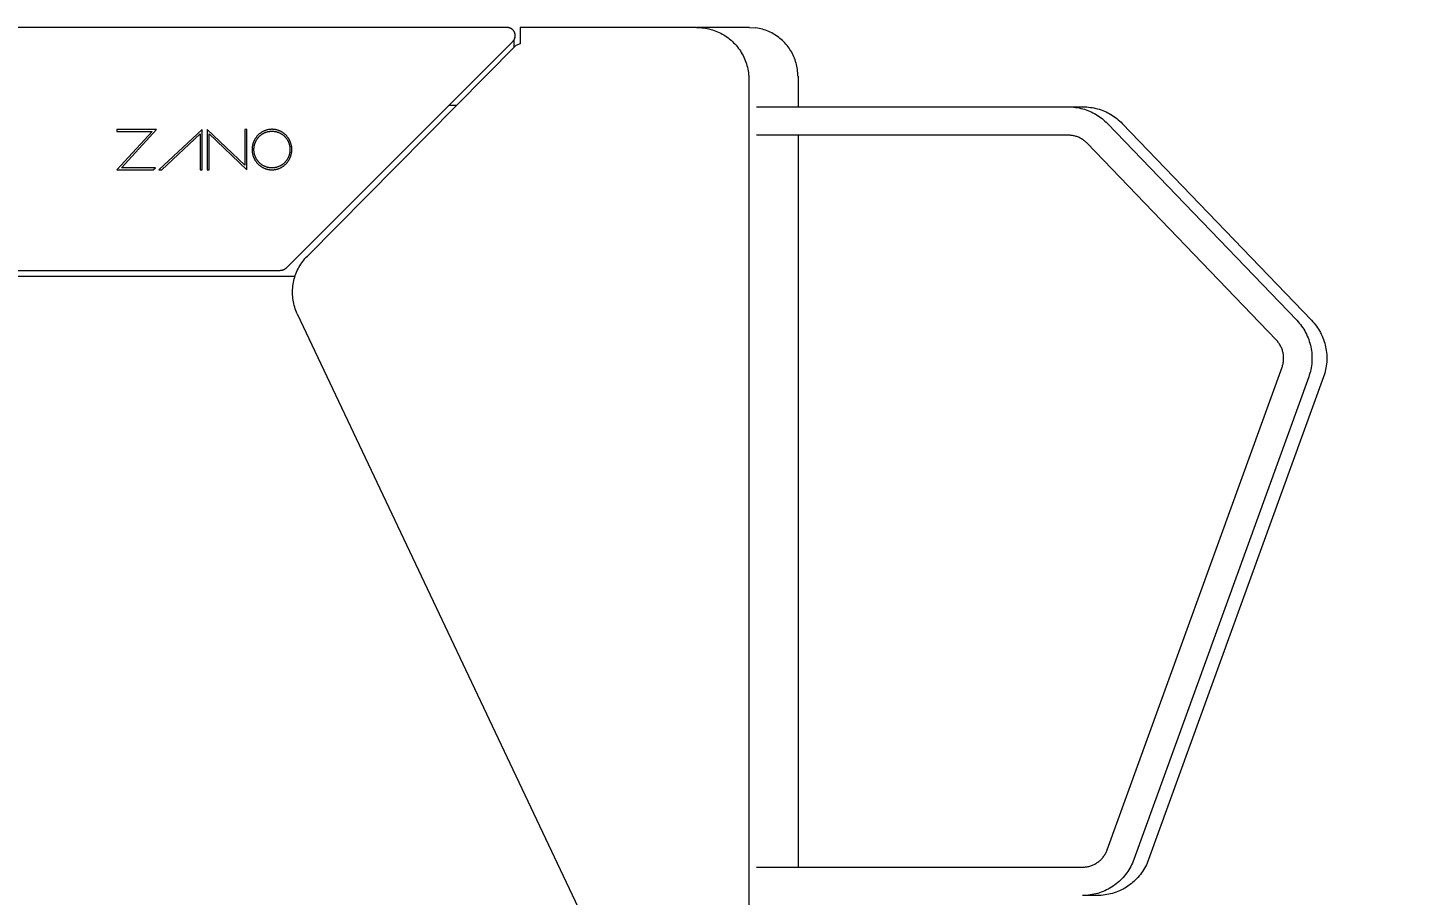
# Model space of a CAD drawing. Header units: inches. Extents: x -10 to 196, y -3 to 133.
# Drawn here: x 99.52 to 126.25, y 99.67 to 116.54 of the extents above; entities that cross this region are included whole.
import ezdxf

# ---------------------------------------------------------------- set-up
doc = ezdxf.new("R2010")
doc.units = ezdxf.units.IN
doc.layers.add('ZANO_R', color=7, linetype='Continuous', lineweight=0)
doc.layers.add('ZANO_W', color=1, linetype='Continuous', lineweight=0)
doc.styles.get("Standard").update_dxf_attribs({"font": 'arial.ttf'})
doc.dimstyles.new('amerykanie', dxfattribs={"dimtxt": 50, "dimasz": 50, "dimexe": 0.5, "dimexo": 0.5, "dimgap": 1, "dimtad": 1, "dimdec": 0, "dimzin": 0, "dimlunit": 5, "dimtxsty": 'Standard', "dimcen": 0.09, "dimclrd": 1, "dimclre": 1, "dimclrt": 1, "dimazin": 0, "dimtfac": 1, "dimtdec": 0, "dimtmove": 0, "dimatfit": 3, "dimfxl": 1, "dimtzin": 0, "dimarcsym": 1})

# ---------------------------------------------------------------- blocks, each defined once
blk = doc.blocks.new('*D379')
at = {"layer": 'ZANO_W', "color": 1, "lineweight": -2}
blk.add_arc((154.989, 98.826), 6.591, 93.012, 171.298, dxfattribs=at)
at = {"layer": 'ZANO_W', "color": 1}
for points in [[(154.639, 105.241), (154.646, 105.574), (155.642, 105.384)], [(148.308, 99.836), (148.64, 99.811), (148.398, 98.826)]]:
    blk.add_solid(points, dxfattribs=at)
at = {"layer": 'ZANO_W', "color": 1, "insert": (149.666, 104.705), "char_height": 1.625, "attachment_point": 5, "rotation": 42.155}
blk.add_mtext("95%%d41'", dxfattribs=at)

msp = doc.modelspace()

# ---------------------------------------------------------------- linework, layer by layer
at = {"layer": 'ZANO_R'}
for p, q in [((108.84669, 116.54368), (10.78244, 116.54368)), ((108.85206, 116.54359), (108.84669, 116.54368)), ((108.85743, 116.54331), (108.85206, 116.54359)), ((108.86279, 116.54285), (108.85743, 116.54331)), ((108.86813, 116.54221), (108.86279, 116.54285)), ((108.87345, 116.54139), (108.86813, 116.54221)), ((108.87873, 116.54039), (108.87345, 116.54139)), ((108.88397, 116.5392), (108.87873, 116.54039)), ((108.88918, 116.53784), (108.88397, 116.5392)), ((108.89433, 116.5363), (108.88918, 116.53784)), ((108.89943, 116.53459), (108.89433, 116.5363)), ((108.90293, 116.53347), (108.89781, 116.5353)), ((108.90446, 116.5327), (108.89943, 116.53459)), ((108.90798, 116.53145), (108.90293, 116.53347)), ((108.90943, 116.53064), (108.90446, 116.5327)), ((108.91296, 116.52927), (108.90798, 116.53145)), ((108.91433, 116.52841), (108.90943, 116.53064)), ((108.91786, 116.52691), (108.91296, 116.52927)), ((108.91914, 116.52602), (108.91433, 116.52841)), ((108.92267, 116.52438), (108.91786, 116.52691)), ((108.92387, 116.52347), (108.91914, 116.52602)), ((108.9274, 116.52169), (108.92267, 116.52438)), ((108.92852, 116.52075), (108.92387, 116.52347)), ((108.93203, 116.51884), (108.9274, 116.52169)), ((108.93306, 116.51788), (108.92852, 116.52075)), ((108.93656, 116.51583), (108.93203, 116.51884)), ((108.93751, 116.51485), (108.93306, 116.51788)), ((108.94098, 116.51266), (108.93656, 116.51583)), ((108.94185, 116.51168), (108.93751, 116.51485)), ((108.94529, 116.50935), (108.94098, 116.51266)), ((108.94608, 116.50836), (108.94185, 116.51168)), ((108.94949, 116.50589), (108.94529, 116.50935)), ((108.95019, 116.50489), (108.94608, 116.50836)), ((108.95356, 116.50228), (108.94949, 116.50589)), ((108.95418, 116.50129), (108.95019, 116.50489)), ((108.9575, 116.49854), (108.95356, 116.50228)), ((108.95805, 116.49755), (108.95418, 116.50129)), ((108.96132, 116.49466), (108.9575, 116.49854)), ((108.96179, 116.49368), (108.95805, 116.49755)), ((108.96499, 116.49065), (108.96132, 116.49466)), ((108.96539, 116.48969), (108.96179, 116.49368)), ((108.96853, 116.48652), (108.96499, 116.49065)), ((108.96885, 116.48558), (108.96539, 116.48969)), ((108.97192, 116.48227), (108.96853, 116.48652)), ((108.97217, 116.48135), (108.96885, 116.48558)), ((108.96885, 116.2868), (108.97217, 116.29103)), ((108.97517, 116.4779), (108.97192, 116.48227)), ((108.97535, 116.47701), (108.97217, 116.48135)), ((108.97217, 116.29103), (108.97535, 116.29537)), ((108.97826, 116.47343), (108.97517, 116.4779)), ((108.97838, 116.47257), (108.97535, 116.47701)), ((108.97535, 116.29537), (108.97838, 116.29981)), ((108.98119, 116.46885), (108.97826, 116.47343)), ((108.98125, 116.46802), (108.97838, 116.47257)), ((108.97838, 116.29981), (108.98125, 116.30436)), ((108.98396, 116.46417), (108.98119, 116.46885)), ((108.98396, 116.46338), (108.98125, 116.46802)), ((108.98125, 116.30436), (108.98396, 116.309)), ((108.98151, 116.30405), (108.98425, 116.30871)), ((108.98151, 116.16153), (108.98151, 116.30479)), ((108.98657, 116.4594), (108.98396, 116.46417)), ((108.98652, 116.45865), (108.98396, 116.46338)), ((108.98396, 116.309), (108.98652, 116.31373)), ((108.98425, 116.30871), (108.98682, 116.31345)), ((108.98891, 116.45383), (108.98652, 116.45865)), ((108.98652, 116.31373), (108.98891, 116.31855)), ((108.98902, 116.45454), (108.98657, 116.4594)), ((108.98682, 116.31345), (108.98923, 116.31828)), ((108.99114, 116.44893), (108.98891, 116.45383)), ((108.98891, 116.31855), (108.99114, 116.32345)), ((108.99129, 116.4496), (108.98902, 116.45454)), ((108.98923, 116.31828), (108.99148, 116.3232)), ((108.9932, 116.44397), (108.99114, 116.44893)), ((108.99114, 116.32345), (108.9932, 116.32841)), ((108.9934, 116.44459), (108.99129, 116.4496)), ((108.99148, 116.3232), (108.99355, 116.32818)), ((108.99508, 116.43893), (108.9932, 116.44397)), ((108.9932, 116.32841), (108.99508, 116.33345)), ((108.99533, 116.4395), (108.9934, 116.44459)), ((108.99355, 116.32818), (108.99546, 116.33324)), ((108.9968, 116.43383), (108.99508, 116.43893)), ((108.99508, 116.33345), (108.9968, 116.33855)), ((108.99708, 116.43435), (108.99533, 116.4395)), ((108.99546, 116.33324), (108.99718, 116.33835)), ((108.99834, 116.42868), (108.9968, 116.43383)), ((108.9968, 116.33855), (108.99834, 116.3437)), ((108.99865, 116.42915), (108.99708, 116.43435)), ((108.99718, 116.33835), (108.99874, 116.34353)), ((108.9997, 116.42348), (108.99834, 116.42868)), ((108.99834, 116.3437), (108.9997, 116.3489)), ((109.00005, 116.42389), (108.99865, 116.42915)), ((108.99874, 116.34353), (109.00011, 116.34875)), ((109.00088, 116.41823), (108.9997, 116.42348)), ((108.9997, 116.3489), (109.00088, 116.35415)), ((109.00126, 116.41859), (109.00005, 116.42389)), ((109.00011, 116.34875), (109.0013, 116.35401)), ((109.00189, 116.41295), (109.00088, 116.41823)), ((109.00088, 116.35415), (109.00189, 116.35943)), ((109.00228, 116.41325), (109.00126, 116.41859)), ((109.0013, 116.35401), (109.00232, 116.35932)), ((109.00271, 116.40763), (109.00189, 116.41295)), ((109.00189, 116.35943), (109.00271, 116.36475)), ((109.00312, 116.40788), (109.00228, 116.41325)), ((109.00232, 116.35932), (109.00315, 116.36466)), ((109.00335, 116.4023), (109.00271, 116.40763)), ((109.00271, 116.36475), (109.00335, 116.37008)), ((109.00378, 116.40248), (109.00312, 116.40788)), ((109.00315, 116.36466), (109.00379, 116.37002)), ((109.00381, 116.39694), (109.00335, 116.4023)), ((109.00335, 116.37008), (109.00381, 116.37544)), ((109.00425, 116.39706), (109.00378, 116.40248)), ((109.00379, 116.37002), (109.00425, 116.3754)), ((109.00408, 116.39157), (109.00381, 116.39694)), ((109.00381, 116.37544), (109.00408, 116.38081)), ((109.00418, 116.38619), (109.00408, 116.39157)), ((109.00408, 116.38081), (109.00418, 116.38619)), ((109.00453, 116.39163), (109.00425, 116.39706)), ((109.00425, 116.3754), (109.00453, 116.38079)), ((109.00463, 116.38619), (109.00453, 116.39163)), ((109.00453, 116.38079), (109.00463, 116.38619)), ((109.09963, 116.54368), (109.09963, 116.2287)), ((112.44325, 116.54368), (109.09963, 116.54368)), ((112.53069, 116.54368), (112.44325, 116.54368)), ((112.53069, 116.54368), (112.56541, 116.54336)), ((113.55738, 116.54368), (112.5428, 116.54368)), ((112.56541, 116.54336), (112.60009, 116.54184)), ((112.60009, 116.54184), (112.6347, 116.53912)), ((112.6347, 116.53912), (112.66919, 116.53521)), ((112.66919, 116.53521), (112.70354, 116.53012)), ((112.70354, 116.53012), (112.73768, 116.52385)), ((112.73768, 116.52385), (112.77159, 116.5164)), ((112.77159, 116.5164), (112.80522, 116.50779)), ((112.80522, 116.50779), (112.83853, 116.49802)), ((112.83853, 116.49802), (112.87149, 116.48711)), ((112.87149, 116.48711), (112.90405, 116.47507)), ((112.90405, 116.47507), (112.93618, 116.46192)), ((112.93618, 116.46192), (112.96784, 116.44766)), ((112.96784, 116.44766), (112.99898, 116.43232)), ((112.99898, 116.43232), (113.02958, 116.41592)), ((113.02958, 116.41592), (113.05959, 116.39848)), ((113.05959, 116.39848), (113.08899, 116.38)), ((113.08899, 116.38), (113.11773, 116.36053)), ((113.11773, 116.36053), (113.14578, 116.34008)), ((113.14578, 116.34008), (113.17311, 116.31867)), ((113.17311, 116.31867), (113.19969, 116.29633)), ((113.19969, 116.29633), (113.22548, 116.27309)), ((113.55738, 116.54368), (113.68422, 116.53508)), ((113.71611, 116.53014), (113.68422, 116.53508)), ((113.74781, 116.52411), (113.71611, 116.53014)), ((113.77929, 116.517), (113.74781, 116.52411)), ((113.8105, 116.50882), (113.77929, 116.517)), ((113.84142, 116.49958), (113.8105, 116.50882)), ((113.87201, 116.48929), (113.84142, 116.49958)), ((113.90222, 116.47796), (113.87201, 116.48929)), ((113.93203, 116.46561), (113.90222, 116.47796)), ((113.9614, 116.45224), (113.93203, 116.46561)), ((113.9903, 116.43789), (113.9614, 116.45224)), ((114.01869, 116.42255), (113.9903, 116.43789)), ((114.04654, 116.40625), (114.01869, 116.42255)), ((114.07382, 116.38901), (114.04654, 116.40625)), ((114.1005, 116.37085), (114.07382, 116.38901)), ((114.12653, 116.35179), (114.1005, 116.37085)), ((114.15191, 116.33186), (114.12653, 116.35179)), ((114.17658, 116.31106), (114.15191, 116.33186)), ((114.20054, 116.28944), (114.17658, 116.31106)), ((108.95805, 116.27483), (104.54834, 111.86512)), ((109.01422, 116.19458), (104.96324, 112.10205)), ((108.95805, 116.27483), (108.96179, 116.27869)), ((108.96179, 116.27869), (108.96539, 116.28269)), ((108.96539, 116.28269), (108.96885, 116.2868)), ((109.09963, 116.2287), (109.01422, 116.19458)), ((113.22548, 116.27309), (113.25045, 116.24897)), ((113.25045, 116.24897), (113.27458, 116.22401)), ((113.27458, 116.22401), (113.29783, 116.19823)), ((113.29783, 116.19823), (113.32018, 116.17167)), ((113.32018, 116.17167), (113.3416, 116.14435)), ((113.3416, 116.14435), (113.36206, 116.1163)), ((113.36206, 116.1163), (113.38155, 116.08757)), ((113.38155, 116.08757), (113.40003, 116.05818)), ((113.40003, 116.05818), (113.41749, 116.02818)), ((113.41749, 116.02818), (113.43391, 115.99759)), ((114.22374, 116.26701), (114.20054, 116.28944)), ((114.24616, 116.24381), (114.22374, 116.26701)), ((114.26778, 116.21985), (114.24616, 116.24381)), ((114.28856, 116.19516), (114.26778, 116.21985)), ((114.30849, 116.16979), (114.28856, 116.19516)), ((114.32754, 116.14374), (114.30849, 116.16979)), ((114.3457, 116.11706), (114.32754, 116.14374)), ((114.36293, 116.08978), (114.3457, 116.11706)), ((114.37922, 116.06192), (114.36293, 116.08978)), ((114.39455, 116.03353), (114.37922, 116.06192)), ((114.4089, 116.00463), (114.39455, 116.03353)), ((113.43391, 115.99759), (113.44926, 115.96645)), ((113.44926, 115.96645), (113.46353, 115.9348)), ((113.46353, 115.9348), (113.4767, 115.90268)), ((113.4767, 115.90268), (113.48875, 115.87012)), ((113.48875, 115.87012), (113.49967, 115.83717)), ((113.49967, 115.83717), (113.50945, 115.80386)), ((113.50945, 115.80386), (113.51808, 115.77023)), ((113.51808, 115.77023), (113.52554, 115.73633)), ((114.42225, 115.97525), (114.4089, 116.00463)), ((114.4346, 115.94544), (114.42225, 115.97525)), ((114.44592, 115.91522), (114.4346, 115.94544)), ((114.4562, 115.88463), (114.44592, 115.91522)), ((114.46543, 115.85371), (114.4562, 115.88463)), ((114.4736, 115.82249), (114.46543, 115.85371)), ((114.4807, 115.79102), (114.4736, 115.82249)), ((114.48672, 115.75931), (114.4807, 115.79102)), ((114.49166, 115.72742), (114.48672, 115.75931)), ((113.52554, 115.73633), (113.53183, 115.70218)), ((113.53183, 115.70218), (113.53694, 115.66785)), ((113.53694, 115.66785), (113.54086, 115.63335)), ((113.54086, 115.63335), (113.54359, 115.59874)), ((113.54359, 115.59874), (113.54359, 98.82611)), ((114.4955, 115.69539), (114.49166, 115.72742)), ((114.49825, 115.66323), (114.4955, 115.69539)), ((114.4999, 115.63101), (114.49825, 115.66323)), ((114.50044, 115.59874), (114.4999, 115.63101)), ((114.50404, 115.59874), (114.50044, 115.59874)), ((114.50404, 115.59874), (114.50404, 115.00163)), ((107.85933, 115.02784), (107.71106, 115.02784)), ((113.69476, 115.00163), (119.75648, 115.00163)), ((119.75648, 115.00163), (119.79197, 115.00103)), ((119.76929, 115.00166), (120.04473, 115.00166)), ((119.79197, 115.00103), (119.82743, 114.99924)), ((119.82743, 114.99924), (119.8628, 114.99625)), ((119.8628, 114.99625), (119.89806, 114.99209)), ((119.89806, 114.99209), (119.93316, 114.98674)), ((119.93316, 114.98674), (119.96805, 114.98022)), ((119.96805, 114.98022), (120.00271, 114.97253)), ((120.00271, 114.97253), (120.03709, 114.96369)), ((120.03709, 114.96369), (120.07116, 114.9537)), ((120.04473, 115.00166), (120.08022, 115.00105)), ((120.07116, 114.9537), (120.10487, 114.94257)), ((120.08022, 115.00105), (120.11568, 114.99926)), ((120.11568, 114.99926), (120.15105, 114.99628)), ((120.15105, 114.99628), (120.18631, 114.99211)), ((120.18631, 114.99211), (120.2214, 114.98677)), ((120.2214, 114.98677), (120.2563, 114.98025)), ((120.2563, 114.98025), (120.29096, 114.97256)), ((120.29096, 114.97256), (120.32534, 114.96372)), ((120.32534, 114.96372), (120.35941, 114.95372)), ((120.35941, 114.95372), (120.39312, 114.9426)), ((120.10487, 114.94257), (120.13819, 114.93032)), ((120.13819, 114.93032), (120.17108, 114.91696)), ((120.17108, 114.91696), (120.2035, 114.9025)), ((120.2035, 114.9025), (120.23542, 114.88696)), ((120.23542, 114.88696), (120.2668, 114.87036)), ((120.2668, 114.87036), (120.29761, 114.85272)), ((120.29761, 114.85272), (120.32781, 114.83406)), ((120.32781, 114.83406), (120.35736, 114.81439)), ((120.35736, 114.81439), (120.38624, 114.79374)), ((120.38624, 114.79374), (120.41441, 114.77214)), ((120.39312, 114.9426), (120.42644, 114.93034)), ((120.41441, 114.77214), (120.44184, 114.74961)), ((120.42644, 114.93034), (120.45932, 114.91698)), ((120.44184, 114.74961), (120.4685, 114.72616)), ((120.45932, 114.91698), (120.49175, 114.90252)), ((120.4685, 114.72616), (120.49436, 114.70184)), ((120.49175, 114.90252), (120.52367, 114.88699)), ((120.49436, 114.70184), (120.51939, 114.67666)), ((120.52367, 114.88699), (120.55505, 114.87039)), ((120.55505, 114.87039), (120.58586, 114.85275)), ((120.58586, 114.85275), (120.61605, 114.83408)), ((120.61605, 114.83408), (120.64561, 114.81441)), ((120.64561, 114.81441), (120.67449, 114.79377)), ((120.67449, 114.79377), (120.70266, 114.77217)), ((120.70266, 114.77217), (120.73009, 114.74963)), ((120.73009, 114.74963), (120.75675, 114.72619)), ((120.75675, 114.72619), (120.78261, 114.70186)), ((120.78261, 114.70186), (120.80764, 114.67669)), ((101.26065, 114.56368), (101.26065, 114.52535)), ((102.03193, 114.56368), (101.26065, 114.56368)), ((101.9447, 114.52535), (101.26065, 113.7786)), ((101.26065, 114.52535), (101.9447, 114.52535)), ((101.3474, 113.81678), (102.03193, 114.56368)), ((102.91762, 114.56368), (102.07592, 113.77841)), ((102.1316, 113.77841), (102.88025, 114.4778)), ((102.88025, 114.4778), (102.88025, 113.77841)), ((102.91762, 113.77841), (102.91762, 114.56368)), ((103.0145, 114.56349), (103.01405, 113.77847)), ((103.74821, 113.86645), (103.0145, 114.56349)), ((103.05181, 113.77847), (103.05225, 114.47526)), ((103.05225, 114.47526), (103.78558, 113.77847)), ((103.78558, 114.56486), (103.74821, 114.56349)), ((103.74821, 114.56349), (103.74821, 113.86645)), ((103.78558, 113.77847), (103.78558, 114.56486)), ((103.97668, 114.42174), (103.97086, 114.41438)), ((103.98267, 114.42895), (103.97668, 114.42174)), ((103.98882, 114.43601), (103.98267, 114.42895)), ((103.99514, 114.44292), (103.98882, 114.43601)), ((104.00161, 114.44967), (103.99514, 114.44292)), ((104.00825, 114.45626), (104.00161, 114.44967)), ((104.01503, 114.46269), (104.00825, 114.45626)), ((104.02196, 114.46896), (104.01503, 114.46269)), ((104.02104, 114.41778), (104.02691, 114.42391)), ((104.02905, 114.47505), (104.02196, 114.46896)), ((104.02691, 114.42391), (104.03293, 114.42989)), ((104.03627, 114.48098), (104.02905, 114.47505)), ((104.03293, 114.42989), (104.03909, 114.43573)), ((104.04364, 114.48673), (104.03627, 114.48098)), ((104.03909, 114.43573), (104.04538, 114.44141)), ((104.05114, 114.4923), (104.04364, 114.48673)), ((104.04538, 114.44141), (104.0518, 114.44694)), ((104.05878, 114.49769), (104.05114, 114.4923)), ((104.0518, 114.44694), (104.05836, 114.45232)), ((104.05836, 114.45232), (104.06505, 114.45754)), ((104.06656, 114.5029), (104.05878, 114.49769)), ((104.06505, 114.45754), (104.07186, 114.4626)), ((104.07446, 114.50792), (104.06656, 114.5029)), ((104.07186, 114.4626), (104.07879, 114.46749)), ((104.08248, 114.51275), (104.07446, 114.50792)), ((104.07879, 114.46749), (104.08584, 114.47222)), ((104.09063, 114.51739), (104.08248, 114.51275)), ((104.08584, 114.47222), (104.09301, 114.47678)), ((104.0989, 114.52183), (104.09063, 114.51739)), ((104.09301, 114.47678), (104.10029, 114.48116)), ((104.10729, 114.52608), (104.0989, 114.52183)), ((104.10029, 114.48116), (104.10769, 114.48537)), ((104.11579, 114.53012), (104.10729, 114.52608)), ((104.10769, 114.48537), (104.11519, 114.4894)), ((104.11519, 114.4894), (104.1228, 114.49325)), ((104.1244, 114.53395), (104.11579, 114.53012)), ((104.1228, 114.49325), (104.13051, 114.49692)), ((104.13312, 114.53758), (104.1244, 114.53395)), ((104.13051, 114.49692), (104.13833, 114.5004)), ((104.14194, 114.541), (104.13312, 114.53758)), ((104.13833, 114.5004), (104.14624, 114.50369)), ((104.15087, 114.5442), (104.14194, 114.541)), ((104.14624, 114.50369), (104.15424, 114.50679)), ((104.15989, 114.54718), (104.15087, 114.5442)), ((104.15424, 114.50679), (104.16234, 114.5097)), ((104.16901, 114.54994), (104.15989, 114.54718)), ((104.16234, 114.5097), (104.17053, 114.51241)), ((104.17822, 114.55248), (104.16901, 114.54994)), ((104.17053, 114.51241), (104.17881, 114.51491)), ((104.18752, 114.55479), (104.17822, 114.55248)), ((104.17881, 114.51491), (104.18716, 114.51722)), ((104.18716, 114.51722), (104.1956, 114.51931)), ((104.19691, 114.55687), (104.18752, 114.55479)), ((104.1956, 114.51931), (104.20412, 114.5212)), ((104.20638, 114.55872), (104.19691, 114.55687)), ((104.20412, 114.5212), (104.21272, 114.52288)), ((104.21593, 114.56033), (104.20638, 114.55872)), ((104.21272, 114.52288), (104.22138, 114.52434)), ((104.22556, 114.5617), (104.21593, 114.56033)), ((104.22138, 114.52434), (104.23012, 114.52559)), ((104.23527, 114.56283), (104.22556, 114.5617)), ((104.23012, 114.52559), (104.23893, 114.52661)), ((104.24504, 114.56371), (104.23527, 114.56283)), ((104.23893, 114.52661), (104.2478, 114.52741)), ((104.25489, 114.56435), (104.24504, 114.56371)), ((104.2478, 114.52741), (104.25673, 114.52799)), ((104.26479, 114.56473), (104.25489, 114.56435)), ((104.25673, 114.52799), (104.26572, 114.52834)), ((104.27477, 114.56486), (104.26479, 114.56473)), ((104.26572, 114.52834), (104.27477, 114.52845)), ((104.28473, 114.56473), (104.27477, 114.56486)), ((104.27477, 114.52845), (104.28381, 114.52834)), ((104.28381, 114.52834), (104.29281, 114.52799)), ((104.29464, 114.56435), (104.28473, 114.56473)), ((104.29281, 114.52799), (104.30174, 114.52741)), ((104.30448, 114.56371), (104.29464, 114.56435)), ((104.30174, 114.52741), (104.31061, 114.52661)), ((104.31425, 114.56283), (104.30448, 114.56371)), ((104.31061, 114.52661), (104.31941, 114.52559)), ((104.32395, 114.5617), (104.31425, 114.56283)), ((104.31941, 114.52559), (104.32815, 114.52434)), ((104.33358, 114.56033), (104.32395, 114.5617)), ((104.32815, 114.52434), (104.33682, 114.52288)), ((104.34313, 114.55872), (104.33358, 114.56033)), ((104.33682, 114.52288), (104.34542, 114.5212)), ((104.3526, 114.55687), (104.34313, 114.55872)), ((104.34542, 114.5212), (104.35394, 114.51931)), ((104.36199, 114.55479), (104.3526, 114.55687)), ((104.35394, 114.51931), (104.36238, 114.51722)), ((104.37129, 114.55248), (104.36199, 114.55479)), ((104.36238, 114.51722), (104.37074, 114.51491)), ((104.37074, 114.51491), (104.37901, 114.51241)), ((104.3805, 114.54994), (104.37129, 114.55248)), ((104.37901, 114.51241), (104.3872, 114.5097)), ((104.38962, 114.54718), (104.3805, 114.54994)), ((104.3872, 114.5097), (104.3953, 114.50679)), ((104.39864, 114.5442), (104.38962, 114.54718)), ((104.3953, 114.50679), (104.4033, 114.50369)), ((104.40757, 114.541), (104.39864, 114.5442)), ((104.4033, 114.50369), (104.41122, 114.5004)), ((104.41639, 114.53758), (104.40757, 114.541)), ((104.41122, 114.5004), (104.41903, 114.49692)), ((104.42511, 114.53395), (104.41639, 114.53758)), ((104.41903, 114.49692), (104.42674, 114.49325)), ((104.43372, 114.53012), (104.42511, 114.53395)), ((104.42674, 114.49325), (104.43435, 114.4894)), ((104.44222, 114.52608), (104.43372, 114.53012)), ((104.43435, 114.4894), (104.44186, 114.48537)), ((104.44186, 114.48537), (104.44925, 114.48116)), ((104.4506, 114.52183), (104.44222, 114.52608)), ((104.44925, 114.48116), (104.45653, 114.47678)), ((104.45887, 114.51739), (104.4506, 114.52183)), ((104.45653, 114.47678), (104.4637, 114.47222)), ((104.46702, 114.51275), (104.45887, 114.51739)), ((104.4637, 114.47222), (104.47075, 114.46749)), ((104.47505, 114.50792), (104.46702, 114.51275)), ((104.47075, 114.46749), (104.47769, 114.4626)), ((104.48295, 114.5029), (104.47505, 114.50792)), ((104.47769, 114.4626), (104.4845, 114.45754)), ((104.49072, 114.49769), (104.48295, 114.5029)), ((104.4845, 114.45754), (104.49118, 114.45232)), ((104.49836, 114.4923), (104.49072, 114.49769)), ((104.49118, 114.45232), (104.49774, 114.44694)), ((104.49774, 114.44694), (104.50416, 114.44141)), ((104.50587, 114.48673), (104.49836, 114.4923)), ((104.50416, 114.44141), (104.51045, 114.43573)), ((104.51323, 114.48098), (104.50587, 114.48673)), ((104.51045, 114.43573), (104.51661, 114.42989)), ((104.52046, 114.47505), (104.51323, 114.48098)), ((104.51661, 114.42989), (104.52263, 114.42391)), ((104.52754, 114.46896), (104.52046, 114.47505)), ((104.52263, 114.42391), (104.5285, 114.41778)), ((104.53448, 114.46269), (104.52754, 114.46896)), ((104.54126, 114.45626), (104.53448, 114.46269)), ((104.54789, 114.44967), (104.54126, 114.45626)), ((104.55437, 114.44292), (104.54789, 114.44967)), ((104.56069, 114.43601), (104.55437, 114.44292)), ((104.56684, 114.42895), (104.56069, 114.43601)), ((104.57283, 114.42174), (104.56684, 114.42895)), ((104.57865, 114.41438), (104.57283, 114.42174)), ((119.75648, 114.45042), (113.69476, 114.45042)), ((114.50404, 114.45042), (114.50404, 100.22396)), ((119.7735, 114.45013), (119.75648, 114.45042)), ((119.79049, 114.44926), (119.7735, 114.45013)), ((119.80745, 114.44783), (119.79049, 114.44926)), ((119.82435, 114.44583), (119.80745, 114.44783)), ((119.84117, 114.44326), (119.82435, 114.44583)), ((119.8579, 114.44013), (119.84117, 114.44326)), ((119.87452, 114.43644), (119.8579, 114.44013)), ((119.891, 114.43219), (119.87452, 114.43644)), ((119.90733, 114.4274), (119.891, 114.43219)), ((119.92348, 114.42206), (119.90733, 114.4274)), ((119.93946, 114.41618), (119.92348, 114.42206)), ((120.51939, 114.67666), (124.19804, 110.85281)), ((120.80764, 114.67669), (124.48629, 110.85283)), ((103.8886, 114.18172), (103.88848, 114.17157)), ((103.88848, 114.17157), (103.8886, 114.16142)), ((103.88898, 114.19181), (103.8886, 114.18172)), ((103.8886, 114.16142), (103.88898, 114.15133)), ((103.8896, 114.20183), (103.88898, 114.19181)), ((103.88898, 114.15133), (103.8896, 114.1413)), ((103.89047, 114.21178), (103.8896, 114.20183)), ((103.89158, 114.22166), (103.89047, 114.21178)), ((103.89293, 114.23147), (103.89158, 114.22166)), ((103.89451, 114.24119), (103.89293, 114.23147)), ((103.89633, 114.25083), (103.89451, 114.24119)), ((103.89837, 114.26039), (103.89633, 114.25083)), ((103.90064, 114.26986), (103.89837, 114.26039)), ((103.90313, 114.27924), (103.90064, 114.26986)), ((103.90584, 114.28852), (103.90313, 114.27924)), ((103.90877, 114.29771), (103.90584, 114.28852)), ((103.91192, 114.3068), (103.90877, 114.29771)), ((103.91527, 114.31578), (103.91192, 114.3068)), ((103.91883, 114.32466), (103.91527, 114.31578)), ((103.9226, 114.33342), (103.91883, 114.32466)), ((103.92657, 114.34208), (103.9226, 114.33342)), ((103.92426, 114.17157), (103.92437, 114.18078)), ((103.92437, 114.16236), (103.92426, 114.17157)), ((103.92437, 114.18078), (103.92471, 114.18993)), ((103.92471, 114.1532), (103.92437, 114.16236)), ((103.92471, 114.18993), (103.92528, 114.19903)), ((103.92528, 114.1441), (103.92471, 114.1532)), ((103.92528, 114.19903), (103.92607, 114.20805)), ((103.92607, 114.20805), (103.92707, 114.21702)), ((103.93074, 114.35062), (103.92657, 114.34208)), ((103.92707, 114.21702), (103.9283, 114.22591)), ((103.9283, 114.22591), (103.92973, 114.23473)), ((103.92973, 114.23473), (103.93138, 114.24348)), ((103.9351, 114.35904), (103.93074, 114.35062)), ((103.93138, 114.24348), (103.93323, 114.25216)), ((103.93323, 114.25216), (103.93529, 114.26075)), ((103.93965, 114.36733), (103.9351, 114.35904)), ((103.93529, 114.26075), (103.93755, 114.26926)), ((103.93755, 114.26926), (103.94001, 114.27768)), ((103.9444, 114.37551), (103.93965, 114.36733)), ((103.94001, 114.27768), (103.94267, 114.28602)), ((103.94267, 114.28602), (103.94552, 114.29426)), ((103.94933, 114.38355), (103.9444, 114.37551)), ((103.94552, 114.29426), (103.94857, 114.30241)), ((103.94857, 114.30241), (103.9518, 114.31047)), ((103.95445, 114.39146), (103.94933, 114.38355)), ((103.9518, 114.31047), (103.95522, 114.31842)), ((103.95974, 114.39924), (103.95445, 114.39146)), ((103.95522, 114.31842), (103.95882, 114.32627)), ((103.95882, 114.32627), (103.9626, 114.33402)), ((103.96522, 114.40688), (103.95974, 114.39924)), ((103.9626, 114.33402), (103.96656, 114.34166)), ((103.97086, 114.41438), (103.96522, 114.40688)), ((103.96656, 114.34166), (103.97069, 114.34919)), ((103.97069, 114.34919), (103.975, 114.35661)), ((103.975, 114.35661), (103.97947, 114.36391)), ((103.97947, 114.36391), (103.98412, 114.37109)), ((103.98412, 114.37109), (103.98892, 114.37815)), ((103.98892, 114.37815), (103.99389, 114.38508)), ((103.99389, 114.38508), (103.99901, 114.39189)), ((103.99901, 114.39189), (104.00429, 114.39856)), ((104.00429, 114.39856), (104.00973, 114.40511)), ((104.00973, 114.40511), (104.01531, 114.41151)), ((104.01531, 114.41151), (104.02104, 114.41778)), ((104.5285, 114.41778), (104.53423, 114.41151)), ((104.53423, 114.41151), (104.53981, 114.40511)), ((104.53981, 114.40511), (104.54525, 114.39856)), ((104.54525, 114.39856), (104.55053, 114.39189)), ((104.55053, 114.39189), (104.55565, 114.38508)), ((104.55565, 114.38508), (104.56062, 114.37815)), ((104.56062, 114.37815), (104.56542, 114.37109)), ((104.56542, 114.37109), (104.57006, 114.36391)), ((104.57006, 114.36391), (104.57454, 114.35661)), ((104.57454, 114.35661), (104.57884, 114.34919)), ((104.5843, 114.40688), (104.57865, 114.41438)), ((104.57884, 114.34919), (104.58298, 114.34166)), ((104.58298, 114.34166), (104.58693, 114.33402)), ((104.58977, 114.39924), (104.5843, 114.40688)), ((104.58693, 114.33402), (104.59072, 114.32627)), ((104.59507, 114.39146), (104.58977, 114.39924)), ((104.59072, 114.32627), (104.59432, 114.31842)), ((104.59432, 114.31842), (104.59773, 114.31047)), ((104.60018, 114.38355), (104.59507, 114.39146)), ((104.59773, 114.31047), (104.60097, 114.30241)), ((104.60512, 114.37551), (104.60018, 114.38355)), ((104.60097, 114.30241), (104.60401, 114.29426)), ((104.60401, 114.29426), (104.60686, 114.28602)), ((104.60986, 114.36733), (104.60512, 114.37551)), ((104.60686, 114.28602), (104.60952, 114.27768)), ((104.60952, 114.27768), (104.61198, 114.26926)), ((104.61442, 114.35904), (104.60986, 114.36733)), ((104.61198, 114.26926), (104.61424, 114.26075)), ((104.61424, 114.26075), (104.6163, 114.25216)), ((104.61878, 114.35062), (104.61442, 114.35904)), ((104.6163, 114.25216), (104.61815, 114.24348)), ((104.61815, 114.24348), (104.6198, 114.23473)), ((104.62295, 114.34208), (104.61878, 114.35062)), ((104.6198, 114.23473), (104.62124, 114.22591)), ((104.62124, 114.22591), (104.62246, 114.21702)), ((104.62246, 114.21702), (104.62346, 114.20805)), ((104.62692, 114.33342), (104.62295, 114.34208)), ((104.62346, 114.20805), (104.62425, 114.19903)), ((104.62425, 114.19903), (104.62482, 114.18993)), ((104.62482, 114.1532), (104.62425, 114.1441)), ((104.62482, 114.18993), (104.62516, 114.18078)), ((104.62516, 114.16236), (104.62482, 114.1532)), ((104.62516, 114.18078), (104.62527, 114.17157)), ((104.62527, 114.17157), (104.62516, 114.16236)), ((104.63069, 114.32466), (104.62692, 114.33342)), ((104.63425, 114.31578), (104.63069, 114.32466)), ((104.63761, 114.3068), (104.63425, 114.31578)), ((104.64075, 114.29771), (104.63761, 114.3068)), ((104.64368, 114.28852), (104.64075, 114.29771)), ((104.64639, 114.27924), (104.64368, 114.28852)), ((104.64889, 114.26986), (104.64639, 114.27924)), ((104.65116, 114.26039), (104.64889, 114.26986)), ((104.6532, 114.25083), (104.65116, 114.26039)), ((104.65502, 114.24119), (104.6532, 114.25083)), ((104.6566, 114.23147), (104.65502, 114.24119)), ((104.65795, 114.22166), (104.6566, 114.23147)), ((104.65906, 114.21178), (104.65795, 114.22166)), ((104.65993, 114.20183), (104.65906, 114.21178)), ((104.66055, 114.19181), (104.65993, 114.20183)), ((104.65993, 114.1413), (104.66055, 114.15133)), ((104.66093, 114.18172), (104.66055, 114.19181)), ((104.66055, 114.15133), (104.66093, 114.16142)), ((104.66105, 114.17157), (104.66093, 114.18172)), ((104.66093, 114.16142), (104.66105, 114.17157)), ((119.95522, 114.40977), (119.93946, 114.41618)), ((119.97076, 114.40283), (119.95522, 114.40977)), ((119.98606, 114.39538), (119.97076, 114.40283)), ((120.0011, 114.38741), (119.98606, 114.39538)), ((120.01587, 114.37895), (120.0011, 114.38741)), ((120.03034, 114.37), (120.01587, 114.37895)), ((120.0445, 114.36057), (120.03034, 114.37)), ((120.05834, 114.35066), (120.0445, 114.36057)), ((120.07185, 114.3403), (120.05834, 114.35066)), ((120.08499, 114.32949), (120.07185, 114.3403)), ((120.09777, 114.31825), (120.08499, 114.32949)), ((120.11016, 114.30659), (120.09777, 114.31825)), ((120.12215, 114.29451), (120.11016, 114.30659)), ((123.80081, 110.47065), (120.12215, 114.29451)), ((103.8896, 114.1413), (103.89047, 114.13134)), ((103.89047, 114.13134), (103.89158, 114.12146)), ((103.89158, 114.12146), (103.89293, 114.11165)), ((103.89293, 114.11165), (103.89451, 114.10193)), ((103.89451, 114.10193), (103.89633, 114.09228)), ((103.89633, 114.09228), (103.89837, 114.08272)), ((103.89837, 114.08272), (103.90064, 114.07324)), ((103.90064, 114.07324), (103.90313, 114.06386)), ((103.90313, 114.06386), (103.90584, 114.05457)), ((103.90584, 114.05457), (103.90877, 114.04538)), ((103.90877, 114.04538), (103.91192, 114.03629)), ((103.91192, 114.03629), (103.91527, 114.02731)), ((103.91527, 114.02731), (103.91883, 114.01843)), ((103.91883, 114.01843), (103.9226, 114.00966)), ((103.9226, 114.00966), (103.92657, 114.001)), ((103.92607, 114.13507), (103.92528, 114.1441)), ((103.92707, 114.1261), (103.92607, 114.13507)), ((103.92657, 114.001), (103.93074, 113.99246)), ((103.9283, 114.1172), (103.92707, 114.1261)), ((103.92973, 114.10838), (103.9283, 114.1172)), ((103.93138, 114.09962), (103.92973, 114.10838)), ((103.93074, 113.99246), (103.9351, 113.98404)), ((103.93323, 114.09095), (103.93138, 114.09962)), ((103.93529, 114.08235), (103.93323, 114.09095)), ((103.9351, 113.98404), (103.93965, 113.97574)), ((103.93755, 114.07384), (103.93529, 114.08235)), ((103.94001, 114.06541), (103.93755, 114.07384)), ((103.93965, 113.97574), (103.9444, 113.96757)), ((103.94267, 114.05707), (103.94001, 114.06541)), ((103.94552, 114.04882), (103.94267, 114.05707)), ((103.9444, 113.96757), (103.94933, 113.95952)), ((103.94857, 114.04067), (103.94552, 114.04882)), ((103.9518, 114.03261), (103.94857, 114.04067)), ((103.94933, 113.95952), (103.95445, 113.95161)), ((103.95522, 114.02466), (103.9518, 114.03261)), ((103.95445, 113.95161), (103.95974, 113.94383)), ((103.95882, 114.0168), (103.95522, 114.02466)), ((103.9626, 114.00905), (103.95882, 114.0168)), ((103.95974, 113.94383), (103.96522, 113.93618)), ((103.96656, 114.00141), (103.9626, 114.00905)), ((103.96522, 113.93618), (103.97086, 113.92868)), ((103.97069, 113.99388), (103.96656, 114.00141)), ((103.975, 113.98646), (103.97069, 113.99388)), ((103.97086, 113.92868), (103.97668, 113.92132)), ((103.97947, 113.97916), (103.975, 113.98646)), ((103.97668, 113.92132), (103.98267, 113.91411)), ((103.98412, 113.97198), (103.97947, 113.97916)), ((103.98267, 113.91411), (103.98882, 113.90705)), ((103.98892, 113.96492), (103.98412, 113.97198)), ((103.98882, 113.90705), (103.99514, 113.90014)), ((103.99389, 113.95798), (103.98892, 113.96492)), ((103.99901, 113.95118), (103.99389, 113.95798)), ((103.99514, 113.90014), (104.00161, 113.89339)), ((104.00429, 113.9445), (103.99901, 113.95118)), ((104.00161, 113.89339), (104.00825, 113.8868)), ((104.00973, 113.93796), (104.00429, 113.9445)), ((104.00825, 113.8868), (104.01503, 113.88037)), ((104.01531, 113.93155), (104.00973, 113.93796)), ((104.02104, 113.92528), (104.01531, 113.93155)), ((104.02691, 113.91915), (104.02104, 113.92528)), ((104.03293, 113.91317), (104.02691, 113.91915)), ((104.03909, 113.90734), (104.03293, 113.91317)), ((104.04538, 113.90165), (104.03909, 113.90734)), ((104.0518, 113.89612), (104.04538, 113.90165)), ((104.05836, 113.89074), (104.0518, 113.89612)), ((104.06505, 113.88552), (104.05836, 113.89074)), ((104.07186, 113.88047), (104.06505, 113.88552)), ((104.48444, 113.88552), (104.47763, 113.88047)), ((104.49113, 113.89074), (104.48444, 113.88552)), ((104.49768, 113.89612), (104.49113, 113.89074)), ((104.50411, 113.90165), (104.49768, 113.89612)), ((104.5104, 113.90734), (104.50411, 113.90165)), ((104.51656, 113.91317), (104.5104, 113.90734)), ((104.52258, 113.91915), (104.51656, 113.91317)), ((104.52845, 113.92528), (104.52258, 113.91915)), ((104.53419, 113.93155), (104.52845, 113.92528)), ((104.53977, 113.93796), (104.53419, 113.93155)), ((104.53448, 113.88037), (104.54126, 113.8868)), ((104.54521, 113.9445), (104.53977, 113.93796)), ((104.54126, 113.8868), (104.54789, 113.89339)), ((104.55049, 113.95118), (104.54521, 113.9445)), ((104.54789, 113.89339), (104.55437, 113.90014)), ((104.55561, 113.95798), (104.55049, 113.95118)), ((104.55437, 113.90014), (104.56069, 113.90705)), ((104.56058, 113.96492), (104.55561, 113.95798)), ((104.56539, 113.97198), (104.56058, 113.96492)), ((104.56069, 113.90705), (104.56684, 113.91411)), ((104.57003, 113.97916), (104.56539, 113.97198)), ((104.56684, 113.91411), (104.57283, 113.92132)), ((104.57451, 113.98646), (104.57003, 113.97916)), ((104.57283, 113.92132), (104.57865, 113.92868)), ((104.57882, 113.99388), (104.57451, 113.98646)), ((104.57865, 113.92868), (104.5843, 113.93618)), ((104.58295, 114.00141), (104.57882, 113.99388)), ((104.58691, 114.00905), (104.58295, 114.00141)), ((104.5843, 113.93618), (104.58977, 113.94383)), ((104.59069, 114.0168), (104.58691, 114.00905)), ((104.58977, 113.94383), (104.59507, 113.95161)), ((104.5943, 114.02466), (104.59069, 114.0168)), ((104.59772, 114.03261), (104.5943, 114.02466)), ((104.59507, 113.95161), (104.60018, 113.95952)), ((104.60095, 114.04067), (104.59772, 114.03261)), ((104.60018, 113.95952), (104.60512, 113.96757)), ((104.60399, 114.04882), (104.60095, 114.04067)), ((104.60685, 114.05707), (104.60399, 114.04882)), ((104.60512, 113.96757), (104.60986, 113.97574)), ((104.60951, 114.06541), (104.60685, 114.05707)), ((104.61197, 114.07384), (104.60951, 114.06541)), ((104.60986, 113.97574), (104.61442, 113.98404)), ((104.61423, 114.08235), (104.61197, 114.07384)), ((104.61629, 114.09095), (104.61423, 114.08235)), ((104.61442, 113.98404), (104.61878, 113.99246)), ((104.61815, 114.09962), (104.61629, 114.09095)), ((104.6198, 114.10838), (104.61815, 114.09962)), ((104.61878, 113.99246), (104.62295, 114.001)), ((104.62123, 114.1172), (104.6198, 114.10838)), ((104.62246, 114.1261), (104.62123, 114.1172)), ((104.62346, 114.13507), (104.62246, 114.1261)), ((104.62295, 114.001), (104.62692, 114.00966)), ((104.62425, 114.1441), (104.62346, 114.13507)), ((104.62692, 114.00966), (104.63069, 114.01843)), ((104.63069, 114.01843), (104.63425, 114.02731)), ((104.63425, 114.02731), (104.63761, 114.03629)), ((104.63761, 114.03629), (104.64075, 114.04538)), ((104.64075, 114.04538), (104.64368, 114.05457)), ((104.64368, 114.05457), (104.64639, 114.06386)), ((104.64639, 114.06386), (104.64889, 114.07324)), ((104.64889, 114.07324), (104.65116, 114.08272)), ((104.65116, 114.08272), (104.6532, 114.09228)), ((104.6532, 114.09228), (104.65502, 114.10193)), ((104.65502, 114.10193), (104.6566, 114.11165)), ((104.6566, 114.11165), (104.65795, 114.12146)), ((104.65795, 114.12146), (104.65906, 114.13134)), ((104.65906, 114.13134), (104.65993, 114.1413)), ((101.26065, 113.7786), (101.96816, 113.7786)), ((102.00919, 113.81678), (101.3474, 113.81678)), ((101.96816, 113.7786), (102.00919, 113.81678)), ((102.07592, 113.77841), (102.1316, 113.77841)), ((102.88025, 113.77841), (102.91762, 113.77841)), ((103.01405, 113.77847), (103.05181, 113.77847)), ((104.01503, 113.88037), (104.02196, 113.8741)), ((104.02196, 113.8741), (104.02905, 113.868)), ((104.02905, 113.868), (104.03627, 113.86208)), ((104.03627, 113.86208), (104.04364, 113.85633)), ((104.04364, 113.85633), (104.05114, 113.85075)), ((104.05114, 113.85075), (104.05878, 113.84536)), ((104.05878, 113.84536), (104.06656, 113.84015)), ((104.06656, 113.84015), (104.07446, 113.83513)), ((104.07879, 113.87557), (104.07186, 113.88047)), ((104.07446, 113.83513), (104.08248, 113.8303)), ((104.08584, 113.87085), (104.07879, 113.87557)), ((104.08248, 113.8303), (104.09063, 113.82566)), ((104.09301, 113.86629), (104.08584, 113.87085)), ((104.09063, 113.82566), (104.0989, 113.82121)), ((104.10029, 113.8619), (104.09301, 113.86629)), ((104.0989, 113.82121), (104.10729, 113.81697)), ((104.10769, 113.8577), (104.10029, 113.8619)), ((104.10729, 113.81697), (104.11579, 113.81293)), ((104.11519, 113.85366), (104.10769, 113.8577)), ((104.1228, 113.84981), (104.11519, 113.85366)), ((104.11579, 113.81293), (104.1244, 113.8091)), ((104.13051, 113.84615), (104.1228, 113.84981)), ((104.1244, 113.8091), (104.13312, 113.80547)), ((104.13833, 113.84267), (104.13051, 113.84615)), ((104.13312, 113.80547), (104.14194, 113.80205)), ((104.14624, 113.83938), (104.13833, 113.84267)), ((104.14194, 113.80205), (104.15087, 113.79885)), ((104.15424, 113.83628), (104.14624, 113.83938)), ((104.15087, 113.79885), (104.15989, 113.79587)), ((104.16234, 113.83337), (104.15424, 113.83628)), ((104.15989, 113.79587), (104.16901, 113.79311)), ((104.17053, 113.83067), (104.16234, 113.83337)), ((104.16901, 113.79311), (104.17822, 113.79057)), ((104.17881, 113.82816), (104.17053, 113.83067)), ((104.17822, 113.79057), (104.18752, 113.78826)), ((104.18716, 113.82586), (104.17881, 113.82816)), ((104.1956, 113.82376), (104.18716, 113.82586)), ((104.18752, 113.78826), (104.19691, 113.78618)), ((104.20412, 113.82187), (104.1956, 113.82376)), ((104.19691, 113.78618), (104.20638, 113.78433)), ((104.21272, 113.8202), (104.20412, 113.82187)), ((104.20638, 113.78433), (104.21593, 113.78272)), ((104.22138, 113.81873), (104.21272, 113.8202)), ((104.21593, 113.78272), (104.22556, 113.78135)), ((104.23012, 113.81749), (104.22138, 113.81873)), ((104.22556, 113.78135), (104.23527, 113.78022)), ((104.23893, 113.81647), (104.23012, 113.81749)), ((104.23527, 113.78022), (104.24504, 113.77933)), ((104.2478, 113.81566), (104.23893, 113.81647)), ((104.24504, 113.77933), (104.25489, 113.7787)), ((104.25673, 113.81509), (104.2478, 113.81566)), ((104.25489, 113.7787), (104.26479, 113.77832)), ((104.26572, 113.81474), (104.25673, 113.81509)), ((104.26479, 113.77832), (104.27477, 113.77819)), ((104.27477, 113.81462), (104.26572, 113.81474)), ((104.28381, 113.81474), (104.27477, 113.81462)), ((104.27477, 113.77819), (104.28473, 113.77832)), ((104.29279, 113.81509), (104.28381, 113.81474)), ((104.28473, 113.77832), (104.29464, 113.7787)), ((104.30172, 113.81566), (104.29279, 113.81509)), ((104.29464, 113.7787), (104.30448, 113.77933)), ((104.31059, 113.81647), (104.30172, 113.81566)), ((104.30448, 113.77933), (104.31425, 113.78022)), ((104.31939, 113.81749), (104.31059, 113.81647)), ((104.31425, 113.78022), (104.32395, 113.78135)), ((104.32812, 113.81873), (104.31939, 113.81749)), ((104.32395, 113.78135), (104.33358, 113.78272)), ((104.33679, 113.8202), (104.32812, 113.81873)), ((104.33358, 113.78272), (104.34313, 113.78433)), ((104.34538, 113.82187), (104.33679, 113.8202)), ((104.34313, 113.78433), (104.3526, 113.78618)), ((104.3539, 113.82376), (104.34538, 113.82187)), ((104.3526, 113.78618), (104.36199, 113.78826)), ((104.36233, 113.82586), (104.3539, 113.82376)), ((104.36199, 113.78826), (104.37129, 113.79057)), ((104.37069, 113.82816), (104.36233, 113.82586)), ((104.37896, 113.83067), (104.37069, 113.82816)), ((104.37129, 113.79057), (104.3805, 113.79311)), ((104.38715, 113.83337), (104.37896, 113.83067)), ((104.3805, 113.79311), (104.38962, 113.79587)), ((104.39525, 113.83628), (104.38715, 113.83337)), ((104.38962, 113.79587), (104.39864, 113.79885)), ((104.40325, 113.83938), (104.39525, 113.83628)), ((104.39864, 113.79885), (104.40757, 113.80205)), ((104.41116, 113.84267), (104.40325, 113.83938)), ((104.40757, 113.80205), (104.41639, 113.80547)), ((104.41897, 113.84615), (104.41116, 113.84267)), ((104.41639, 113.80547), (104.42511, 113.8091)), ((104.42669, 113.84981), (104.41897, 113.84615)), ((104.42511, 113.8091), (104.43372, 113.81293)), ((104.4343, 113.85366), (104.42669, 113.84981)), ((104.43372, 113.81293), (104.44222, 113.81697)), ((104.4418, 113.8577), (104.4343, 113.85366)), ((104.44919, 113.8619), (104.4418, 113.8577)), ((104.44222, 113.81697), (104.4506, 113.82121)), ((104.45648, 113.86629), (104.44919, 113.8619)), ((104.4506, 113.82121), (104.45887, 113.82566)), ((104.46365, 113.87085), (104.45648, 113.86629)), ((104.45887, 113.82566), (104.46702, 113.8303)), ((104.4707, 113.87557), (104.46365, 113.87085)), ((104.46702, 113.8303), (104.47505, 113.83513)), ((104.47763, 113.88047), (104.4707, 113.87557)), ((104.47505, 113.83513), (104.48295, 113.84015)), ((104.48295, 113.84015), (104.49072, 113.84536)), ((104.49072, 113.84536), (104.49836, 113.85075)), ((104.49836, 113.85075), (104.50587, 113.85633)), ((104.50587, 113.85633), (104.51323, 113.86208)), ((104.51323, 113.86208), (104.52046, 113.868)), ((104.52046, 113.868), (104.52754, 113.8741)), ((104.52754, 113.8741), (104.53448, 113.88037)), ((104.87266, 111.99737), (104.89392, 112.02471)), ((104.89392, 112.02471), (104.91613, 112.05129)), ((104.91613, 112.05129), (104.93924, 112.07708)), ((104.93924, 112.07708), (104.96324, 112.10205)), ((15.19215, 111.81899), (104.43698, 111.81899)), ((104.44236, 111.81909), (104.43698, 111.81899)), ((104.44773, 111.81936), (104.44236, 111.81909)), ((104.45309, 111.81982), (104.44773, 111.81936)), ((104.45842, 111.82046), (104.45309, 111.81982)), ((104.46374, 111.82128), (104.45842, 111.82046)), ((104.46902, 111.82229), (104.46374, 111.82128)), ((104.47427, 111.82347), (104.46902, 111.82229)), ((104.47947, 111.82483), (104.47427, 111.82347)), ((104.48462, 111.82637), (104.47947, 111.82483)), ((104.48624, 111.8269), (104.48251, 111.82572)), ((104.48972, 111.82809), (104.48462, 111.82637)), ((104.48994, 111.82817), (104.48624, 111.8269)), ((104.49476, 111.82997), (104.48972, 111.82809)), ((104.49972, 111.83203), (104.49476, 111.82997)), ((104.50462, 111.83426), (104.49972, 111.83203)), ((104.50944, 111.83665), (104.50462, 111.83426)), ((104.51417, 111.83921), (104.50944, 111.83665)), ((104.51881, 111.84192), (104.51417, 111.83921)), ((104.52336, 111.84479), (104.51881, 111.84192)), ((104.5278, 111.84782), (104.52336, 111.84479)), ((104.53214, 111.851), (104.5278, 111.84782)), ((104.53637, 111.85432), (104.53214, 111.851)), ((104.54048, 111.85778), (104.53637, 111.85432)), ((104.54447, 111.86138), (104.54048, 111.85778)), ((104.54834, 111.86512), (104.54447, 111.86138)), ((104.72739, 111.72301), (104.73919, 111.75557)), ((104.73919, 111.75557), (104.75211, 111.78771)), ((104.75211, 111.78771), (104.76615, 111.81937)), ((104.76615, 111.81937), (104.78128, 111.85052)), ((104.78128, 111.85052), (104.79749, 111.88113)), ((104.79749, 111.88113), (104.81475, 111.91115)), ((104.81475, 111.91115), (104.83305, 111.94056)), ((104.83305, 111.94056), (104.85236, 111.96931)), ((104.85236, 111.96931), (104.87266, 111.99737)), ((104.72038, 111.70088), (14.89044, 111.70088)), ((104.67497, 111.45184), (104.67736, 111.48639)), ((104.67736, 111.48639), (104.68095, 111.52084)), ((104.68095, 111.52084), (104.68574, 111.55514)), ((104.68574, 111.55514), (104.69172, 111.58926)), ((104.69172, 111.58926), (104.69888, 111.62314)), ((104.69888, 111.62314), (104.70722, 111.65675)), ((104.70722, 111.65675), (104.71673, 111.69006)), ((104.71673, 111.69006), (104.72739, 111.72301)), ((104.67379, 111.41723), (104.67497, 111.45184)), ((104.67381, 111.38259), (104.67379, 111.41723)), ((104.67504, 111.34798), (104.67381, 111.38259)), ((104.67747, 111.31343), (104.67504, 111.34798)), ((104.6811, 111.27899), (104.67747, 111.31343)), ((104.68593, 111.2447), (104.6811, 111.27899)), ((104.69195, 111.21059), (104.68593, 111.2447)), ((104.69916, 111.17671), (104.69195, 111.21059)), ((104.70754, 111.14311), (104.69916, 111.17671)), ((104.71708, 111.10982), (104.70754, 111.14311)), ((104.72778, 111.07688), (104.71708, 111.10982)), ((104.73962, 111.04433), (104.72778, 111.07688)), ((104.75259, 111.01221), (104.73962, 111.04433)), ((104.76666, 110.98057), (104.75259, 111.01221)), ((104.76666, 110.98057), (110.48649, 98.8916)), ((124.19804, 110.85281), (124.22326, 110.82564)), ((124.22326, 110.82564), (124.24751, 110.79761)), ((124.24751, 110.79761), (124.27077, 110.76876)), ((124.27077, 110.76876), (124.29302, 110.73911)), ((124.29302, 110.73911), (124.31422, 110.70871)), ((124.31422, 110.70871), (124.33435, 110.67759)), ((124.33435, 110.67759), (124.35339, 110.64578)), ((124.48629, 110.85283), (124.5115, 110.82566)), ((124.5115, 110.82566), (124.53576, 110.79764)), ((124.53576, 110.79764), (124.55902, 110.76878)), ((124.55902, 110.76878), (124.58127, 110.73913)), ((124.58127, 110.73913), (124.60247, 110.70873)), ((124.60247, 110.70873), (124.6226, 110.67761)), ((124.6226, 110.67761), (124.64163, 110.64581)), ((123.81296, 110.45754), (123.80081, 110.47065)), ((123.82466, 110.44402), (123.81296, 110.45754)), ((123.83587, 110.4301), (123.82466, 110.44402)), ((123.8466, 110.41579), (123.83587, 110.4301)), ((123.85682, 110.40112), (123.8466, 110.41579)), ((124.35339, 110.64578), (124.3713, 110.61334)), ((124.3713, 110.61334), (124.38808, 110.58029)), ((124.38808, 110.58029), (124.4037, 110.54667)), ((124.4037, 110.54667), (124.41814, 110.51254)), ((124.41814, 110.51254), (124.43138, 110.47792)), ((124.43138, 110.47792), (124.44341, 110.44286)), ((124.44341, 110.44286), (124.45422, 110.40741)), ((124.64163, 110.64581), (124.65955, 110.61336)), ((124.65955, 110.61336), (124.67633, 110.58031)), ((124.67633, 110.58031), (124.69195, 110.5467)), ((124.69195, 110.5467), (124.70639, 110.51256)), ((124.70639, 110.51256), (124.71963, 110.47794)), ((124.71963, 110.47794), (124.73166, 110.44289)), ((124.73166, 110.44289), (124.74246, 110.40743)), ((123.86652, 110.3861), (123.85682, 110.40112)), ((123.8757, 110.37076), (123.86652, 110.3861)), ((123.88434, 110.35511), (123.8757, 110.37076)), ((123.89242, 110.33916), (123.88434, 110.35511)), ((123.89995, 110.32294), (123.89242, 110.33916)), ((123.90691, 110.30647), (123.89995, 110.32294)), ((123.91329, 110.28977), (123.90691, 110.30647)), ((123.91909, 110.27286), (123.91329, 110.28977)), ((123.92429, 110.25575), (123.91909, 110.27286)), ((123.9289, 110.23848), (123.92429, 110.25575)), ((123.9329, 110.22105), (123.9289, 110.23848)), ((123.9363, 110.2035), (123.9329, 110.22105)), ((123.93908, 110.18584), (123.9363, 110.2035)), ((123.94125, 110.16809), (123.93908, 110.18584)), ((123.9428, 110.15028), (123.94125, 110.16809)), ((123.94372, 110.13242), (123.9428, 110.15028)), ((124.45422, 110.40741), (124.46378, 110.3716)), ((124.46378, 110.3716), (124.47209, 110.33548)), ((124.47209, 110.33548), (124.47914, 110.29909)), ((124.47914, 110.29909), (124.48492, 110.26248)), ((124.48492, 110.26248), (124.48943, 110.22569)), ((124.48943, 110.22569), (124.49265, 110.18876)), ((124.49265, 110.18876), (124.49458, 110.15175)), ((124.49458, 110.15175), (124.49523, 110.11469)), ((124.74246, 110.40743), (124.75203, 110.37162)), ((124.75203, 110.37162), (124.76034, 110.3355)), ((124.76034, 110.3355), (124.76739, 110.29911)), ((124.76739, 110.29911), (124.77317, 110.2625)), ((124.77317, 110.2625), (124.77768, 110.22571)), ((124.77768, 110.22571), (124.7809, 110.18879)), ((124.7809, 110.18879), (124.78283, 110.15177)), ((124.78283, 110.15177), (124.78348, 110.11471)), ((120.51266, 100.56042), (123.91319, 109.93934)), ((123.91319, 109.93934), (123.919, 109.95625)), ((123.919, 109.95625), (123.92421, 109.97335)), ((123.92421, 109.97335), (123.92883, 109.99063)), ((123.92883, 109.99063), (123.93284, 110.00805)), ((123.93284, 110.00805), (123.93625, 110.0256)), ((123.93625, 110.0256), (123.93904, 110.04326)), ((123.93904, 110.04326), (123.94122, 110.06101)), ((123.94122, 110.06101), (123.94278, 110.07882)), ((123.94278, 110.07882), (123.94371, 110.09667)), ((123.94371, 110.09667), (123.94403, 110.11455)), ((123.94403, 110.11455), (123.94372, 110.13242)), ((124.4721, 109.8939), (124.46379, 109.85778)), ((124.47915, 109.93029), (124.4721, 109.8939)), ((124.48493, 109.9669), (124.47915, 109.93029)), ((124.48943, 110.00369), (124.48493, 109.9669)), ((124.49265, 110.04062), (124.48943, 110.00369)), ((124.49458, 110.07763), (124.49265, 110.04062)), ((124.49523, 110.11469), (124.49458, 110.07763)), ((124.76035, 109.89393), (124.75204, 109.8578)), ((124.7674, 109.93031), (124.76035, 109.89393)), ((124.77318, 109.96693), (124.7674, 109.93031)), ((124.77768, 110.00372), (124.77318, 109.96693)), ((124.7809, 110.04064), (124.77768, 110.00372)), ((124.78283, 110.07765), (124.7809, 110.04064)), ((124.78348, 110.11471), (124.78283, 110.07765)), ((124.43139, 109.75146), (121.03086, 100.37254)), ((124.71964, 109.75148), (121.31911, 100.37256)), ((124.44342, 109.78651), (124.43139, 109.75146)), ((124.45423, 109.82197), (124.44342, 109.78651)), ((124.46379, 109.85778), (124.45423, 109.82197)), ((124.73167, 109.78654), (124.71964, 109.75148)), ((124.74247, 109.822), (124.73167, 109.78654)), ((124.75204, 109.8578), (124.74247, 109.822)), ((120.492, 100.51132), (120.49945, 100.52744)), ((120.49945, 100.52744), (120.50634, 100.54382)), ((120.50634, 100.54382), (120.51266, 100.56042)), ((120.19269, 100.2494), (120.20946, 100.25524)), ((120.20946, 100.25524), (120.22603, 100.26166)), ((120.22603, 100.26166), (120.24236, 100.26866)), ((120.24236, 100.26866), (120.25843, 100.27622)), ((120.25843, 100.27622), (120.27423, 100.28434)), ((120.27423, 100.28434), (120.28974, 100.293)), ((120.28974, 100.293), (120.30494, 100.3022)), ((120.30494, 100.3022), (120.31981, 100.31192)), ((120.31981, 100.31192), (120.33433, 100.32216)), ((120.33433, 100.32216), (120.34848, 100.3329)), ((120.34848, 100.3329), (120.36225, 100.34412)), ((120.36225, 100.34412), (120.37562, 100.35582)), ((120.37562, 100.35582), (120.38857, 100.36798)), ((120.38857, 100.36798), (120.40109, 100.38058)), ((120.40109, 100.38058), (120.41316, 100.39362)), ((120.41316, 100.39362), (120.42477, 100.40706)), ((120.42477, 100.40706), (120.43591, 100.4209)), ((120.43591, 100.4209), (120.44655, 100.43513)), ((120.44655, 100.43513), (120.45669, 100.44971)), ((120.45669, 100.44971), (120.46632, 100.46464)), ((120.46632, 100.46464), (120.47542, 100.4799)), ((120.47542, 100.4799), (120.48398, 100.49546)), ((120.48398, 100.49546), (120.492, 100.51132)), ((120.98773, 100.27032), (120.97101, 100.23731)), ((121.0033, 100.30388), (120.98773, 100.27032)), ((121.01768, 100.33797), (121.0033, 100.30388)), ((121.03086, 100.37254), (121.01768, 100.33797)), ((121.27598, 100.27034), (121.25926, 100.23734)), ((121.29154, 100.30391), (121.27598, 100.27034)), ((121.30592, 100.33799), (121.29154, 100.30391)), ((121.31911, 100.37256), (121.30592, 100.33799)), ((113.69495, 100.22396), (120.03462, 100.22396)), ((120.03462, 100.22396), (120.0355, 100.22396)), ((120.0355, 100.22396), (120.05326, 100.22433)), ((120.05326, 100.22433), (120.07099, 100.22532)), ((120.07099, 100.22532), (120.08869, 100.22693)), ((120.08869, 100.22693), (120.10631, 100.22915)), ((120.10631, 100.22915), (120.12385, 100.23199)), ((120.12385, 100.23199), (120.14127, 100.23544)), ((120.14127, 100.23544), (120.15857, 100.2395)), ((120.15857, 100.2395), (120.17572, 100.24415)), ((120.17572, 100.24415), (120.19269, 100.2494)), ((120.79814, 99.99824), (120.77204, 99.97201)), ((120.82331, 100.02535), (120.79814, 99.99824)), ((120.84752, 100.05333), (120.82331, 100.02535)), ((120.87073, 100.08213), (120.84752, 100.05333)), ((120.89293, 100.11173), (120.87073, 100.08213)), ((120.91408, 100.14209), (120.89293, 100.11173)), ((120.93416, 100.17316), (120.91408, 100.14209)), ((120.95315, 100.20492), (120.93416, 100.17316)), ((120.97101, 100.23731), (120.95315, 100.20492)), ((121.08639, 99.99826), (121.06028, 99.97204)), ((121.11156, 100.02538), (121.08639, 99.99826)), ((121.13576, 100.05335), (121.11156, 100.02538)), ((121.15898, 100.08216), (121.13576, 100.05335)), ((121.18118, 100.11176), (121.15898, 100.08216)), ((121.20233, 100.14211), (121.18118, 100.11176)), ((121.22241, 100.17318), (121.20233, 100.14211)), ((121.2414, 100.20494), (121.22241, 100.17318)), ((121.25926, 100.23734), (121.2414, 100.20494)), ((120.36386, 99.72544), (120.32851, 99.71454)), ((120.39881, 99.73757), (120.36386, 99.72544)), ((120.43332, 99.75091), (120.39881, 99.73757)), ((120.46734, 99.76545), (120.43332, 99.75091)), ((120.50083, 99.78116), (120.46734, 99.76545)), ((120.53376, 99.79804), (120.50083, 99.78116)), ((120.56607, 99.81605), (120.53376, 99.79804)), ((120.59774, 99.83518), (120.56607, 99.81605)), ((120.62872, 99.85541), (120.59774, 99.83518)), ((120.65211, 99.72546), (120.61675, 99.71456)), ((120.65898, 99.8767), (120.62872, 99.85541)), ((120.68706, 99.73759), (120.65211, 99.72546)), ((120.68847, 99.89903), (120.65898, 99.8767)), ((120.72157, 99.75094), (120.68706, 99.73759)), ((120.71717, 99.92238), (120.68847, 99.89903)), ((120.74504, 99.94672), (120.71717, 99.92238)), ((120.75559, 99.76547), (120.72157, 99.75094)), ((120.77204, 99.97201), (120.74504, 99.94672)), ((120.78908, 99.78119), (120.75559, 99.76547)), ((120.82201, 99.79806), (120.78908, 99.78119)), ((120.85432, 99.81608), (120.82201, 99.79806)), ((120.88599, 99.83521), (120.85432, 99.81608)), ((120.91697, 99.85543), (120.88599, 99.83521)), ((120.94723, 99.87672), (120.91697, 99.85543)), ((120.97672, 99.89906), (120.94723, 99.87672)), ((121.00542, 99.92241), (120.97672, 99.89906)), ((121.03329, 99.94675), (121.00542, 99.92241)), ((121.06028, 99.97204), (121.03329, 99.94675)), ((120.07344, 99.67349), (120.03645, 99.67275)), ((120.32287, 99.67277), (120.03645, 99.67277)), ((120.11038, 99.67552), (120.07344, 99.67349)), ((120.14723, 99.67883), (120.11038, 99.67552)), ((120.18394, 99.68343), (120.14723, 99.67883)), ((120.22047, 99.68931), (120.18394, 99.68343)), ((120.25677, 99.69646), (120.22047, 99.68931)), ((120.29279, 99.70487), (120.25677, 99.69646)), ((120.32851, 99.71454), (120.29279, 99.70487)), ((120.3247, 99.67278), (120.32287, 99.67277)), ((120.36169, 99.67351), (120.3247, 99.67278)), ((120.39863, 99.67554), (120.36169, 99.67351)), ((120.43548, 99.67886), (120.39863, 99.67554)), ((120.47219, 99.68346), (120.43548, 99.67886)), ((120.50871, 99.68934), (120.47219, 99.68346)), ((120.54501, 99.69649), (120.50871, 99.68934)), ((120.58104, 99.7049), (120.54501, 99.69649)), ((120.61675, 99.71456), (120.58104, 99.7049))]:
    msp.add_line(p, q, dxfattribs=at)

# ---------------------------------------------------------------- dimensions: what is measured, and where the dimension line sits
at = {"layer": 'ZANO_W'}
dim = msp.add_angular_dim_2l(base=(152.0783, 104.73917), line1=((156.71673, 116.16887), (154.99129, 98.85178)), line2=((4.67944, 98.82611), (186.18484, 98.82611)), dimstyle='amerykanie', override={"dimtxt": 1.625, "dimasz": 1, "dimgap": 0.5, "dimdec": 4, "dimaunit": 1, "dimadec": 1, "dimtdec": 4, "dimtmove": 1, "dimfrac": 2}, dxfattribs=at)
dim.commit()
dim.dimension.update_dxf_attribs({"geometry": '*D379', "text_midpoint": (149.66612, 104.70542)})

doc.saveas('drawing.dxf')
